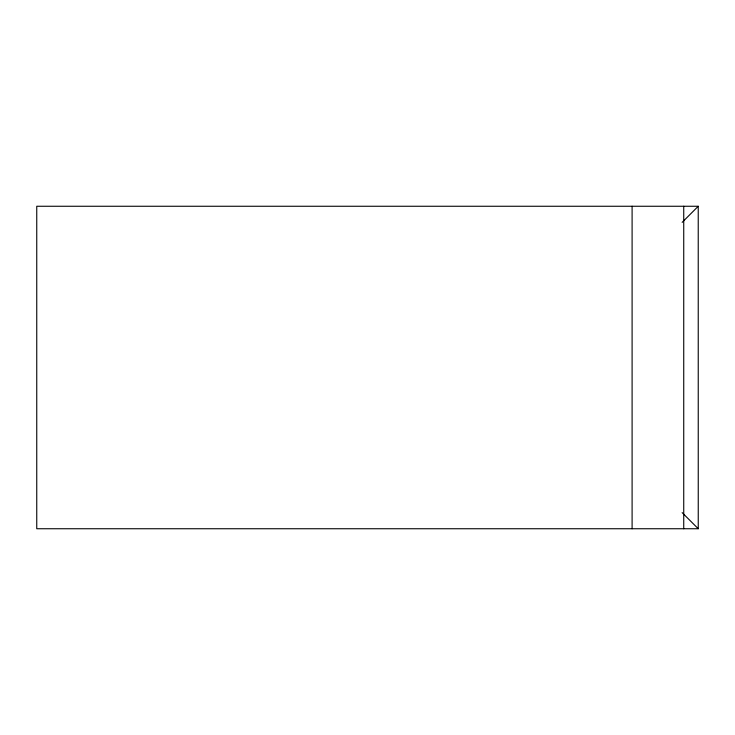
<?xml version="1.0" encoding="UTF-8"?>
<svg xmlns="http://www.w3.org/2000/svg" width="735" height="735" viewBox="0 0 735 735"><rect width="100%" height="100%" fill="white"/><g stroke="black" fill="none" stroke-linecap="round" stroke-linejoin="round"><path stroke-width="1.1" d="M682.154 222.356L698.232 206.278L698.25 528.741L36.75 528.741L36.75 206.259L698.25 206.259M682.154 512.644L698.232 528.722M683.734 206.259L683.734 528.741M632.1 206.259L632.1 528.741"/></g></svg>
